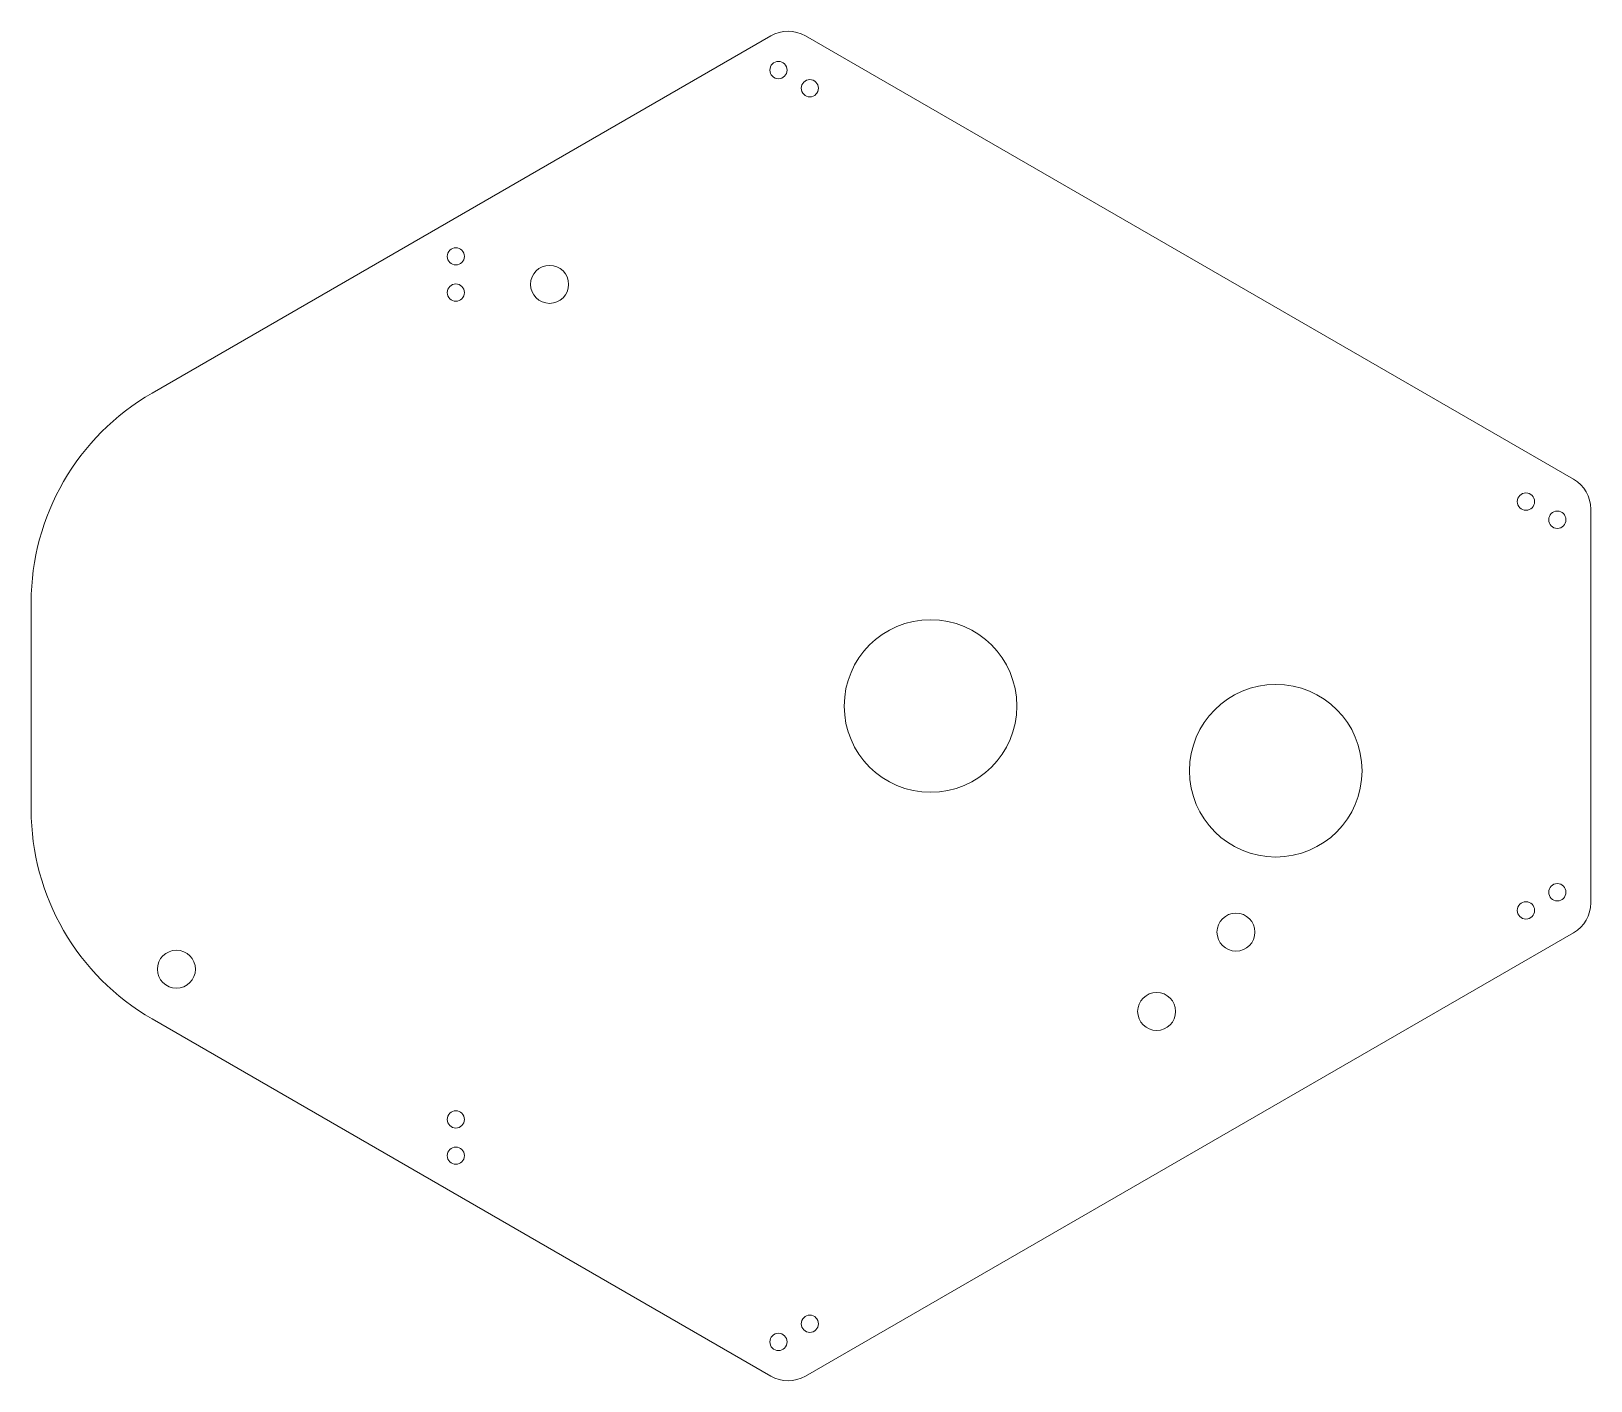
# Model space of a CAD drawing. Header units: inches. Extents: x 3.01 to 7.52, y 2.66 to 6.57.
import ezdxf

# ---------------------------------------------------------------- set-up
doc = ezdxf.new("R2010")
doc.units = ezdxf.units.IN
doc.header["$MEASUREMENT"] = 0

msp = doc.modelspace()

# ---------------------------------------------------------------- linework, layer by layer
at = {"color": 7, "linetype": 'Continuous', "lineweight": 15}
for p, q in [((3.3563, 5.5204), (5.1488, 6.5553)), ((7.4738, 5.2707), (5.2488, 6.5553)), ((7.5238, 5.1841), (7.5238, 4.0438)), ((3.0063, 4.9142), (3.0063, 4.3137)), ((5.2488, 2.6726), (7.4738, 3.9572)), ((5.1488, 2.6726), (3.3563, 3.7075))]:
    msp.add_line(p, q, dxfattribs=at)
for centre, radius in [((5.1708, 6.456), 0.025), ((5.2617, 6.4035), 0.025), ((4.2363, 5.9164), 0.025), ((4.5079, 5.8353), 0.055), ((4.2363, 5.8114), 0.025), ((7.3359, 5.206), 0.025), ((7.4268, 5.1535), 0.025), ((5.6113, 4.6139), 0.25), ((6.6113, 4.4264), 0.25), ((7.4268, 4.0744), 0.025), ((7.3359, 4.0219), 0.025), ((6.496, 3.959), 0.055), ((3.4269, 3.8515), 0.055), ((6.2662, 3.7292), 0.055), ((4.2363, 3.4164), 0.025), ((4.2363, 3.3114), 0.025), ((5.2617, 2.8244), 0.025), ((5.1708, 2.7719), 0.025)]:
    msp.add_circle(centre, radius, dxfattribs=at)
for centre, radius, start, end in [((5.1988, 6.4687), 0.1, 60, 120), ((3.7063, 4.9142), 0.7, 120, 180), ((7.4238, 5.1841), 0.1, 0, 60), ((3.7063, 4.3137), 0.7, 180, 240), ((7.4238, 4.0438), 0.1, 300, 0), ((5.1988, 2.7592), 0.1, 240, 300)]:
    msp.add_arc(centre, radius, start, end, dxfattribs=at)

doc.saveas('drawing.dxf')
